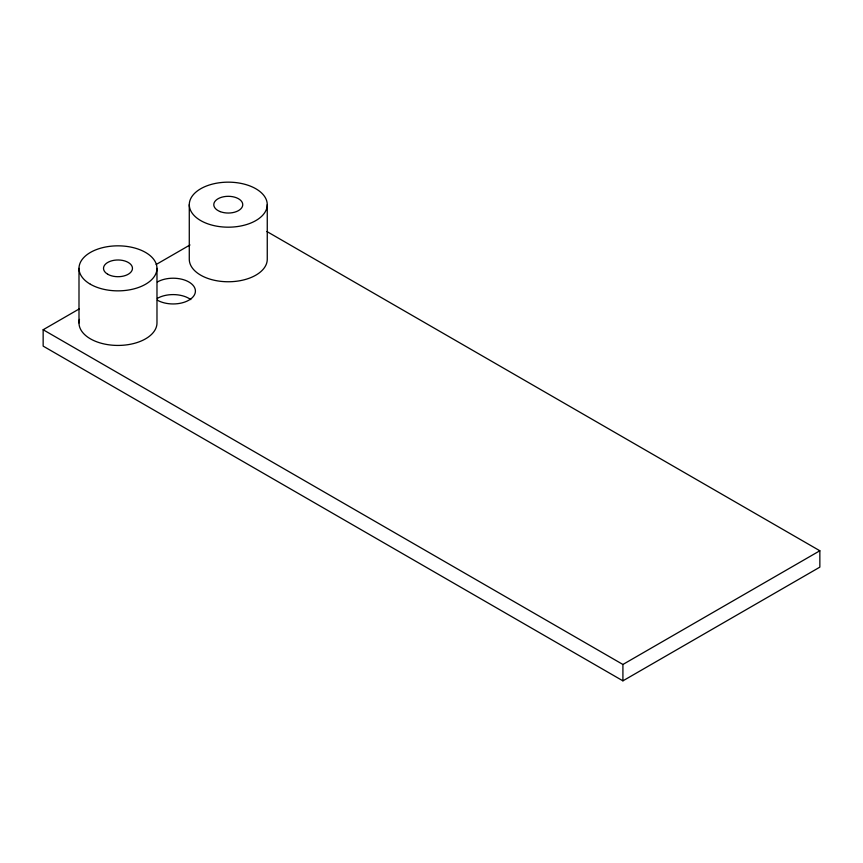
<?xml version="1.0" encoding="UTF-8"?>
<svg xmlns="http://www.w3.org/2000/svg" width="863" height="863" viewBox="0 0 863 863"><rect width="100%" height="100%" fill="white"/><g stroke="black" fill="none" stroke-linecap="round" stroke-linejoin="round"><path stroke-width="1.29" d="M266.915 231.532L819.85 550.767L819.85 567.142L622.913 680.842L43.15 346.117L43.15 329.742L79.277 308.889M156.181 264.477L189.979 244.973M43.15 329.742L622.913 664.467L819.85 550.767M622.913 664.467L622.913 680.842M267.26 204.671A38.986 22.514 0 0 1 208.77 224.164A38.986 22.514 0 0 1 208.77 185.178A38.986 22.514 0 0 1 267.26 204.671L267.26 259.245A38.986 22.514 0 0 1 228.264 281.759A38.986 22.514 0 0 1 189.277 259.245L189.277 204.671M156.98 268.339L156.98 322.924A38.986 22.514 0 0 1 114.919 345.362A38.986 22.514 0 0 1 79.472 319.396M78.997 268.339L78.997 322.924M157.368 281.985A22.276 12.859 0 0 1 188.878 281.985A22.276 12.859 0 0 1 188.878 300.184A22.276 12.859 0 0 1 157.368 300.184M157.368 298.361A22.276 12.859 0 0 1 190.799 299.623M90.41 284.261A38.986 22.514 0 0 0 155.642 274.164A38.986 22.514 0 0 0 107.897 246.602A38.986 22.514 0 0 0 90.41 284.261M107.746 274.251A14.477 8.36 0 0 0 131.974 270.507A14.477 8.36 0 0 0 114.24 260.27A14.477 8.36 0 0 0 107.746 274.251M220.173 211.608A14.477 8.36 0 0 0 242.719 205.254A14.477 8.36 0 0 0 221.91 197.163A14.477 8.36 0 0 0 220.173 211.608"/></g></svg>
